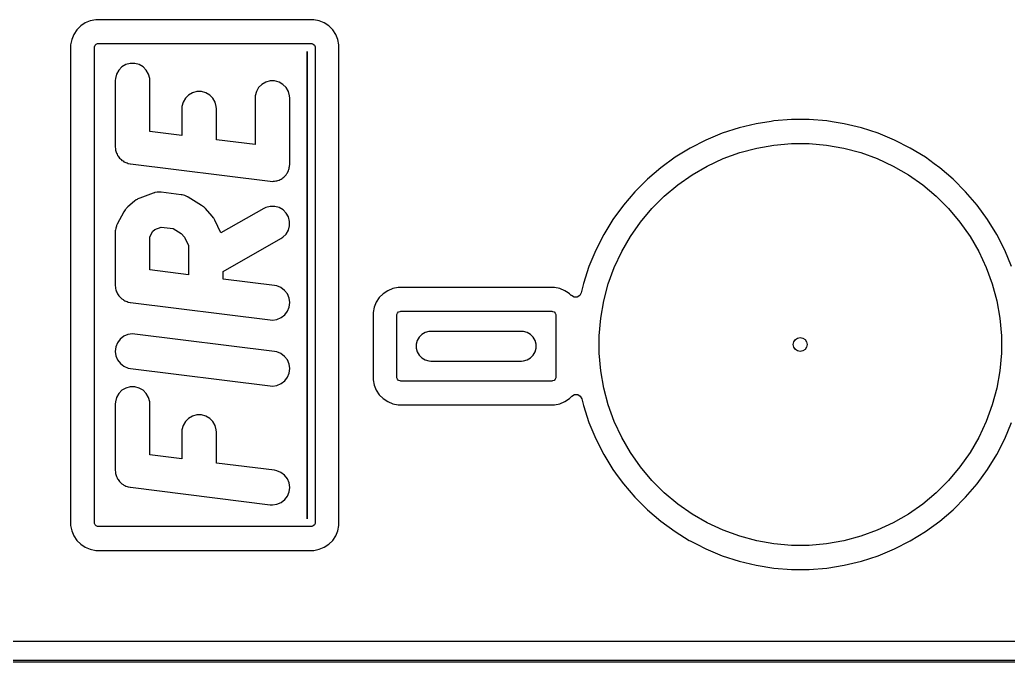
# Model space of a CAD drawing. Extents: x 2.78 to 5.89, y -4.63 to -2.07.
# Drawn here: x 3.481 to 4.463, y -4.629 to -3.99 of the extents above; entities that cross this region are included whole.
import ezdxf

# ---------------------------------------------------------------- set-up
doc = ezdxf.new("R2010")
doc.units = 0
doc.header["$MEASUREMENT"] = 0
doc.layers.add('BLACK', color=7, linetype='CONTINUOUS')

msp = doc.modelspace()

# ---------------------------------------------------------------- linework, layer by layer
at = {"layer": 'BLACK', "linetype": 'CONTINUOUS'}
for p, q in [((3.54163, -3.99634), (3.53779, -4.00018)), ((3.54615, -3.99332), (3.54163, -3.99634)), ((3.54163, -3.99634), (3.54163, -3.99634)), ((3.55117, -3.99124), (3.54615, -3.99332)), ((3.54615, -3.99332), (3.54615, -3.99332)), ((3.5565, -3.99018), (3.55117, -3.99124)), ((3.55117, -3.99124), (3.55117, -3.99124)), ((3.56193, -3.99018), (3.5565, -3.99018)), ((3.7733, -3.99018), (3.56193, -3.99018)), ((3.77862, -3.99124), (3.7733, -3.99018)), ((3.78364, -3.99332), (3.77862, -3.99124)), ((3.77862, -3.99124), (3.77862, -3.99124)), ((3.78816, -3.99634), (3.78364, -3.99332)), ((3.78364, -3.99332), (3.78364, -3.99332)), ((3.792, -4.00018), (3.78816, -3.99634)), ((3.78816, -3.99634), (3.78816, -3.99634)), ((3.53477, -4.0047), (3.53269, -4.00972)), ((3.53779, -4.00018), (3.53477, -4.0047)), ((3.53477, -4.0047), (3.53477, -4.0047)), ((3.53779, -4.00018), (3.53779, -4.00018)), ((3.79502, -4.0047), (3.792, -4.00018)), ((3.7971, -4.00972), (3.79502, -4.0047)), ((3.53269, -4.00972), (3.53163, -4.01505)), ((3.53163, -4.01505), (3.53163, -4.49292)), ((3.53269, -4.00972), (3.53269, -4.00972)), ((3.55527, -4.01776), (3.55535, -4.01699)), ((3.55535, -4.01699), (3.55594, -4.01558)), ((3.55594, -4.01558), (3.55702, -4.01449)), ((3.55702, -4.01449), (3.55844, -4.0139)), ((3.55844, -4.0139), (3.55921, -4.01383)), ((3.55921, -4.01383), (3.77058, -4.01383)), ((3.77058, -4.01383), (3.77135, -4.0139)), ((3.77135, -4.0139), (3.77277, -4.01449)), ((3.77277, -4.01449), (3.77385, -4.01558)), ((3.77385, -4.01558), (3.77444, -4.01699)), ((3.77444, -4.01699), (3.77452, -4.01776)), ((3.79816, -4.01505), (3.7971, -4.00972)), ((3.79816, -4.28128), (3.79816, -4.01505)), ((3.55527, -4.4902), (3.55527, -4.01776)), ((3.76654, -4.0217), (3.76654, -4.48627)), ((3.76664, -4.0217), (3.76654, -4.0217)), ((3.76664, -4.48627), (3.76664, -4.0217)), ((3.77452, -4.01776), (3.77452, -4.4902)), ((3.58653, -4.03482), (3.58263, -4.03707)), ((3.59087, -4.03366), (3.58653, -4.03482)), ((3.59537, -4.03366), (3.59087, -4.03366)), ((3.59971, -4.03482), (3.59537, -4.03366)), ((3.6036, -4.03707), (3.59971, -4.03482)), ((3.5772, -4.04414), (3.57604, -4.04848)), ((3.57945, -4.04025), (3.5772, -4.04414)), ((3.58263, -4.03707), (3.57945, -4.04025)), ((3.60678, -4.04025), (3.6036, -4.03707)), ((3.60903, -4.04414), (3.60678, -4.04025)), ((3.6102, -4.04848), (3.60903, -4.04414)), ((3.57604, -4.04848), (3.57589, -4.05073)), ((3.57589, -4.05073), (3.57589, -4.11635)), ((3.61034, -4.05073), (3.6102, -4.04848)), ((3.61034, -4.10114), (3.61034, -4.05073)), ((3.72161, -4.05444), (3.71843, -4.05762)), ((3.7255, -4.05219), (3.72161, -4.05444)), ((3.72985, -4.05103), (3.7255, -4.05219)), ((3.73434, -4.05103), (3.72985, -4.05103)), ((3.73869, -4.05219), (3.73434, -4.05103)), ((3.74258, -4.05444), (3.73869, -4.05219)), ((3.74576, -4.05762), (3.74258, -4.05444)), ((3.64881, -4.06502), (3.64563, -4.0682)), ((3.65271, -4.06278), (3.64881, -4.06502)), ((3.65705, -4.06161), (3.65271, -4.06278)), ((3.66155, -4.06161), (3.65705, -4.06161)), ((3.66589, -4.06278), (3.66155, -4.06161)), ((3.66978, -4.06502), (3.66589, -4.06278)), ((3.67296, -4.0682), (3.66978, -4.06502)), ((3.71502, -4.06586), (3.71487, -4.0681)), ((3.71618, -4.06151), (3.71502, -4.06586)), ((3.71843, -4.05762), (3.71618, -4.06151)), ((3.74801, -4.06151), (3.74576, -4.05762)), ((3.74917, -4.06586), (3.74801, -4.06151)), ((3.74932, -4.0681), (3.74917, -4.06586)), ((3.64338, -4.0721), (3.64222, -4.07644)), ((3.64563, -4.0682), (3.64338, -4.0721)), ((3.67521, -4.0721), (3.67296, -4.0682)), ((3.67637, -4.07644), (3.67521, -4.0721)), ((3.71487, -4.0681), (3.71487, -4.11421)), ((3.74932, -4.13372), (3.74932, -4.0681)), ((3.64222, -4.07644), (3.64207, -4.07869)), ((3.64207, -4.07869), (3.64207, -4.10511)), ((3.67652, -4.07869), (3.67637, -4.07644)), ((3.67652, -4.10942), (3.67652, -4.07869)), ((4.21296, -4.09352), (4.19587, -4.09763)), ((4.22757, -4.09121), (4.21296, -4.09352)), ((4.23032, -4.09078), (4.22757, -4.09121)), ((4.24784, -4.0894), (4.23032, -4.09078)), ((4.26541, -4.0894), (4.24784, -4.0894)), ((4.28293, -4.09078), (4.26541, -4.0894)), ((4.28843, -4.09165), (4.28293, -4.09078)), ((4.30029, -4.09352), (4.28843, -4.09165)), ((4.31738, -4.09763), (4.30029, -4.09352)), ((3.64207, -4.10511), (3.61034, -4.10114)), ((4.17916, -4.10306), (4.16293, -4.10978)), ((4.19587, -4.09763), (4.17916, -4.10306)), ((4.17916, -4.10306), (4.17916, -4.10306)), ((4.33409, -4.10306), (4.31738, -4.09763)), ((4.35033, -4.10978), (4.33409, -4.10306)), ((4.33409, -4.10306), (4.33409, -4.10306)), ((3.71487, -4.11421), (3.67652, -4.10942)), ((4.16293, -4.10978), (4.14727, -4.11776)), ((4.21334, -4.11778), (4.23052, -4.11475)), ((4.23052, -4.11475), (4.2479, -4.11323)), ((4.2479, -4.11323), (4.26535, -4.11323)), ((4.26535, -4.11323), (4.28273, -4.11475)), ((4.28273, -4.11475), (4.29992, -4.11778)), ((4.36599, -4.11776), (4.35033, -4.10978)), ((3.57589, -4.11635), (3.5759, -4.11643)), ((3.5759, -4.11643), (3.57589, -4.11646)), ((3.57589, -4.11646), (3.57591, -4.11656)), ((3.57591, -4.11656), (3.57604, -4.1186)), ((3.57604, -4.1186), (3.57635, -4.11974)), ((3.57635, -4.11974), (3.57651, -4.12092)), ((3.57651, -4.12092), (3.57693, -4.1219)), ((3.57693, -4.1219), (3.5772, -4.12294)), ((3.5772, -4.12294), (3.5778, -4.12397)), ((3.5778, -4.12397), (3.57826, -4.12506)), ((3.57826, -4.12506), (3.57892, -4.12591)), ((4.14727, -4.11776), (4.13228, -4.12694)), ((4.18009, -4.12826), (4.19649, -4.12229)), ((4.19649, -4.12229), (4.21334, -4.11778)), ((4.29992, -4.11778), (4.31677, -4.12229)), ((4.31677, -4.12229), (4.33316, -4.12826)), ((4.38097, -4.12694), (4.36599, -4.11776)), ((4.36599, -4.11776), (4.36599, -4.11776)), ((3.57892, -4.12591), (3.57945, -4.12683)), ((3.57945, -4.12683), (3.58029, -4.12767)), ((3.58029, -4.12767), (3.58102, -4.12861)), ((3.58102, -4.12861), (3.58187, -4.12926)), ((3.58187, -4.12926), (3.58263, -4.13001)), ((3.58263, -4.13001), (3.58366, -4.13061)), ((3.58366, -4.13061), (3.5846, -4.13132)), ((3.5846, -4.13132), (3.5856, -4.13173)), ((3.5856, -4.13173), (3.58653, -4.13226)), ((3.58653, -4.13226), (3.58767, -4.13257)), ((3.58767, -4.13257), (3.58877, -4.13302)), ((3.58877, -4.13302), (3.59078, -4.1334)), ((3.59078, -4.1334), (3.59087, -4.13343)), ((3.59087, -4.13343), (3.59091, -4.13343)), ((3.59091, -4.13343), (3.59098, -4.13344)), ((3.59098, -4.13344), (3.72996, -4.15081)), ((3.74917, -4.13597), (3.74932, -4.13372)), ((4.13228, -4.12694), (4.11807, -4.13727)), ((4.16428, -4.13564), (4.18009, -4.12826)), ((4.33316, -4.12826), (4.34898, -4.13564)), ((4.38973, -4.13331), (4.38097, -4.12694)), ((4.39519, -4.13727), (4.38973, -4.13331)), ((3.74435, -4.14582), (3.745, -4.14497)), ((3.745, -4.14497), (3.74576, -4.14421)), ((3.74576, -4.14421), (3.74635, -4.14318)), ((3.74635, -4.14318), (3.74707, -4.14224)), ((3.74707, -4.14224), (3.74747, -4.14124)), ((3.74747, -4.14124), (3.74801, -4.14031)), ((3.74801, -4.14031), (3.74831, -4.13917)), ((3.74831, -4.13917), (3.74876, -4.13807)), ((3.74876, -4.13807), (3.74889, -4.13701)), ((3.74889, -4.13701), (3.74917, -4.13597)), ((4.11806, -4.13727), (4.1047, -4.14869)), ((4.11807, -4.13727), (4.11806, -4.13727)), ((4.13488, -4.15437), (4.14917, -4.14436)), ((4.14917, -4.14436), (4.16428, -4.13564)), ((4.34898, -4.13564), (4.36409, -4.14436)), ((4.36409, -4.14436), (4.37838, -4.15437)), ((4.40855, -4.14869), (4.39519, -4.13727)), ((4.39519, -4.13727), (4.39519, -4.13727)), ((3.72996, -4.15081), (3.73221, -4.15095)), ((3.73221, -4.15095), (3.73327, -4.1508)), ((3.73327, -4.1508), (3.73434, -4.1508)), ((3.73434, -4.1508), (3.73549, -4.15049)), ((3.73549, -4.15049), (3.73666, -4.15033)), ((3.73666, -4.15033), (3.73765, -4.14991)), ((3.73765, -4.14991), (3.73869, -4.14963)), ((3.73869, -4.14963), (3.73971, -4.14904)), ((3.73971, -4.14904), (3.7408, -4.14858)), ((3.7408, -4.14858), (3.74165, -4.14792)), ((3.74165, -4.14792), (3.74258, -4.14739)), ((3.74258, -4.14739), (3.74342, -4.14655)), ((3.74342, -4.14655), (3.74435, -4.14582)), ((4.1047, -4.14869), (4.09228, -4.16111)), ((4.12151, -4.16558), (4.13488, -4.15437)), ((4.37838, -4.15437), (4.39175, -4.16558)), ((4.42098, -4.16111), (4.40855, -4.14869)), ((3.6136, -4.16256), (3.60037, -4.16747)), ((3.61475, -4.16222), (3.6136, -4.16256)), ((3.61502, -4.16211), (3.61475, -4.16222)), ((3.61524, -4.16208), (3.61502, -4.16211)), ((3.61576, -4.16192), (3.61524, -4.16208)), ((3.61762, -4.16175), (3.61576, -4.16192)), ((3.61948, -4.16149), (3.61762, -4.16175)), ((3.62002, -4.16152), (3.61948, -4.16149)), ((3.62024, -4.1615), (3.62002, -4.16152)), ((3.62054, -4.16155), (3.62024, -4.1615)), ((3.62173, -4.16162), (3.62054, -4.16155)), ((3.64158, -4.1641), (3.62173, -4.16162)), ((3.64204, -4.16419), (3.64158, -4.1641)), ((3.64224, -4.1642), (3.64204, -4.16419)), ((3.64252, -4.16428), (3.64224, -4.1642)), ((3.64379, -4.16453), (3.64252, -4.16428)), ((3.64514, -4.16508), (3.64379, -4.16453)), ((4.09228, -4.16111), (4.08086, -4.17448)), ((4.43239, -4.17448), (4.42098, -4.16111)), ((3.59507, -4.1706), (3.58846, -4.17634)), ((3.59687, -4.16924), (3.59507, -4.1706)), ((3.59763, -4.16888), (3.59687, -4.16924)), ((3.59831, -4.16839), (3.59763, -4.16888)), ((3.60037, -4.16747), (3.59831, -4.16839)), ((3.64654, -4.1655), (3.64514, -4.16508)), ((3.64768, -4.16611), (3.64654, -4.1655)), ((3.64796, -4.16622), (3.64768, -4.16611)), ((3.64811, -4.16634), (3.64796, -4.16622)), ((3.64853, -4.16656), (3.64811, -4.16634)), ((3.66176, -4.17478), (3.64853, -4.16656)), ((4.10917, -4.17792), (4.12151, -4.16558)), ((4.39175, -4.16558), (4.40408, -4.17792)), ((3.58457, -4.18119), (3.57795, -4.19349)), ((3.58576, -4.17928), (3.58457, -4.18119)), ((3.58636, -4.17865), (3.58576, -4.17928)), ((3.58685, -4.17792), (3.58636, -4.17865)), ((3.58846, -4.17634), (3.58685, -4.17792)), ((3.6636, -4.17609), (3.66176, -4.17478)), ((3.66373, -4.17623), (3.6636, -4.17609)), ((3.6639, -4.17634), (3.66373, -4.17623)), ((3.66551, -4.17792), (3.6639, -4.17634)), ((3.67213, -4.18531), (3.66551, -4.17792)), ((3.72358, -4.17781), (3.68088, -4.2021)), ((3.7256, -4.17682), (3.72358, -4.17781)), ((3.72995, -4.17569), (3.7256, -4.17682)), ((3.73445, -4.17571), (3.72995, -4.17569)), ((3.73879, -4.1769), (3.73445, -4.17571)), ((3.74267, -4.17918), (3.73879, -4.1769)), ((3.74582, -4.18238), (3.74267, -4.17918)), ((3.74805, -4.18628), (3.74582, -4.18238)), ((4.08086, -4.17448), (4.07053, -4.18869)), ((4.08086, -4.17448), (4.08086, -4.17448)), ((4.09796, -4.19129), (4.10917, -4.17792)), ((4.40408, -4.17792), (4.4153, -4.19129)), ((4.4324, -4.17448), (4.43239, -4.17448)), ((4.43239, -4.17448), (4.43239, -4.17448)), ((4.44272, -4.18869), (4.4324, -4.17448)), ((3.57795, -4.19349), (3.57734, -4.19482)), ((3.67352, -4.18708), (3.67213, -4.18531)), ((3.67362, -4.18728), (3.67352, -4.18708)), ((3.67376, -4.18745), (3.67362, -4.18728)), ((3.67486, -4.18942), (3.67376, -4.18745)), ((3.68088, -4.2021), (3.67486, -4.18942)), ((3.74919, -4.19064), (3.74805, -4.18628)), ((3.74916, -4.19513), (3.74919, -4.19064)), ((4.07053, -4.18869), (4.06135, -4.20368)), ((4.08795, -4.20558), (4.09796, -4.19129)), ((4.4153, -4.19129), (4.42531, -4.20558)), ((4.4519, -4.20368), (4.44272, -4.18869)), ((3.57599, -4.20019), (3.57589, -4.20165)), ((3.57589, -4.20165), (3.57589, -4.25414)), ((3.57602, -4.19976), (3.57598, -4.19991)), ((3.57598, -4.19991), (3.57599, -4.20019)), ((3.57604, -4.1994), (3.57602, -4.19976)), ((3.57656, -4.19748), (3.57604, -4.1994)), ((3.57702, -4.19554), (3.57656, -4.19748)), ((3.57716, -4.19521), (3.57702, -4.19554)), ((3.5772, -4.19506), (3.57716, -4.19521)), ((3.57734, -4.19482), (3.5772, -4.19506)), ((3.61034, -4.20599), (3.6134, -4.2003)), ((3.6134, -4.2003), (3.61527, -4.19868)), ((3.61527, -4.19868), (3.62163, -4.19633)), ((3.62163, -4.19633), (3.63356, -4.19782)), ((3.63356, -4.19782), (3.6415, -4.20274)), ((3.6415, -4.20274), (3.6448, -4.20643)), ((3.74249, -4.20651), (3.74569, -4.20335)), ((3.74569, -4.20335), (3.74797, -4.19947)), ((3.74797, -4.19947), (3.74916, -4.19513)), ((4.06135, -4.20368), (4.05337, -4.21934)), ((4.45988, -4.21934), (4.4519, -4.20368)), ((3.61034, -4.23894), (3.61034, -4.20599)), ((3.6448, -4.20643), (3.64869, -4.21463)), ((3.68314, -4.24045), (3.74061, -4.20775)), ((3.74061, -4.20775), (3.74249, -4.20651)), ((4.07923, -4.22069), (4.08795, -4.20558)), ((4.42531, -4.20558), (4.43403, -4.22069)), ((3.64869, -4.21463), (3.64869, -4.24373)), ((4.05337, -4.21934), (4.04665, -4.23557)), ((4.07185, -4.2365), (4.07923, -4.22069)), ((4.43403, -4.22069), (4.4414, -4.2365)), ((4.46661, -4.23557), (4.45988, -4.21934)), ((3.64869, -4.24373), (3.61034, -4.23894)), ((3.68314, -4.24804), (3.68314, -4.24045)), ((4.04665, -4.23557), (4.04122, -4.25229)), ((4.04665, -4.23557), (4.04665, -4.23557)), ((4.06588, -4.2529), (4.07185, -4.2365)), ((4.4414, -4.2365), (4.44737, -4.2529)), ((3.73423, -4.25443), (3.68314, -4.24804)), ((4.04122, -4.25229), (4.03898, -4.26159)), ((4.06137, -4.26975), (4.06588, -4.2529)), ((4.44737, -4.2529), (4.45189, -4.26975)), ((3.57589, -4.25414), (3.5759, -4.25422)), ((3.5759, -4.25422), (3.57589, -4.25426)), ((3.57589, -4.25426), (3.57591, -4.25435)), ((3.57591, -4.25435), (3.57604, -4.25639)), ((3.57604, -4.25639), (3.57635, -4.25754)), ((3.57635, -4.25754), (3.57651, -4.25871)), ((3.57651, -4.25871), (3.57693, -4.2597)), ((3.57693, -4.2597), (3.5772, -4.26074)), ((3.5772, -4.26074), (3.5778, -4.26176)), ((3.5778, -4.26176), (3.57826, -4.26285)), ((3.73644, -4.25485), (3.73423, -4.25443)), ((3.74061, -4.25654), (3.73644, -4.25485)), ((3.74419, -4.25926), (3.74061, -4.25654)), ((3.74695, -4.26281), (3.74419, -4.25926)), ((3.7487, -4.26695), (3.74695, -4.26281)), ((3.84212, -4.26258), (3.83828, -4.26642)), ((3.84664, -4.25956), (3.84212, -4.26258)), ((3.84212, -4.26258), (3.84212, -4.26258)), ((3.85166, -4.25748), (3.84664, -4.25956)), ((3.84664, -4.25956), (3.84664, -4.25956)), ((3.85699, -4.25642), (3.85166, -4.25748)), ((3.85166, -4.25748), (3.85166, -4.25748)), ((3.86242, -4.25642), (3.85699, -4.25642)), ((4.01247, -4.25642), (3.86242, -4.25642)), ((4.0178, -4.25748), (4.01247, -4.25642)), ((4.02282, -4.25956), (4.0178, -4.25748)), ((4.0178, -4.25748), (4.0178, -4.25748)), ((4.02586, -4.26159), (4.02282, -4.25956)), ((4.02282, -4.25956), (4.02282, -4.25956)), ((4.02734, -4.26258), (4.02586, -4.26159)), ((4.02913, -4.26437), (4.02734, -4.26258)), ((4.02734, -4.26258), (4.02734, -4.26258)), ((4.03898, -4.26159), (4.03753, -4.26426)), ((3.57826, -4.26285), (3.57892, -4.2637)), ((3.57892, -4.2637), (3.57945, -4.26463)), ((3.57945, -4.26463), (3.58029, -4.26547)), ((3.58029, -4.26547), (3.58102, -4.2664)), ((3.58102, -4.2664), (3.58187, -4.26705)), ((3.58187, -4.26705), (3.58263, -4.26781)), ((3.58263, -4.26781), (3.58366, -4.2684)), ((3.58366, -4.2684), (3.5846, -4.26912)), ((3.5846, -4.26912), (3.5856, -4.26952)), ((3.5856, -4.26952), (3.58653, -4.27006)), ((3.58653, -4.27006), (3.58767, -4.27036)), ((3.58767, -4.27036), (3.58877, -4.27081)), ((3.58877, -4.27081), (3.59078, -4.2712)), ((3.59078, -4.2712), (3.59087, -4.27122)), ((3.59087, -4.27122), (3.59091, -4.27122)), ((3.59091, -4.27122), (3.59098, -4.27124)), ((3.59098, -4.27124), (3.72996, -4.28861)), ((3.74932, -4.2714), (3.7487, -4.26695)), ((3.74876, -4.27587), (3.74932, -4.2714)), ((3.83526, -4.27093), (3.83318, -4.27595)), ((3.83828, -4.26642), (3.83526, -4.27093)), ((3.83526, -4.27093), (3.83526, -4.27093)), ((3.83828, -4.26642), (3.83828, -4.26642)), ((4.02924, -4.26448), (4.02913, -4.26437)), ((4.03191, -4.26593), (4.02924, -4.26448)), ((4.03494, -4.26585), (4.03191, -4.26593)), ((4.03753, -4.26426), (4.03494, -4.26585)), ((4.05834, -4.28693), (4.06137, -4.26975)), ((4.45189, -4.26975), (4.45492, -4.28693)), ((3.74435, -4.28362), (3.74707, -4.28003)), ((3.74707, -4.28003), (3.74876, -4.27587)), ((3.79816, -4.49292), (3.79816, -4.28128)), ((3.83318, -4.27595), (3.83212, -4.28128)), ((3.83212, -4.28128), (3.83212, -4.34817)), ((3.83318, -4.27595), (3.83318, -4.27595)), ((3.85584, -4.28323), (3.85643, -4.28181)), ((3.85643, -4.28181), (3.85752, -4.28072)), ((3.85752, -4.28072), (3.85894, -4.28014)), ((3.85894, -4.28014), (3.8597, -4.28006)), ((3.8597, -4.28006), (4.00976, -4.28006)), ((4.00976, -4.28006), (4.01052, -4.28014)), ((4.01052, -4.28014), (4.01194, -4.28072)), ((4.01194, -4.28072), (4.01303, -4.28181)), ((4.01303, -4.28181), (4.01362, -4.28323)), ((3.72996, -4.28861), (3.73221, -4.28874)), ((3.73221, -4.28874), (3.73666, -4.28812)), ((3.73666, -4.28812), (3.7408, -4.28638)), ((3.7408, -4.28638), (3.74435, -4.28362)), ((3.85577, -4.284), (3.85584, -4.28323)), ((3.85577, -4.34546), (3.85577, -4.284)), ((4.01362, -4.28323), (4.01369, -4.284)), ((4.01369, -4.284), (4.01369, -4.34546)), ((4.05682, -4.30431), (4.05834, -4.28693)), ((4.45492, -4.28693), (4.45644, -4.30431)), ((3.88396, -4.30111), (3.88062, -4.30304)), ((3.88768, -4.30011), (3.88396, -4.30111)), ((3.88961, -4.29998), (3.88768, -4.30011)), ((3.9796, -4.29998), (3.88961, -4.29998)), ((3.98152, -4.30011), (3.9796, -4.29998)), ((3.98525, -4.30111), (3.98152, -4.30011)), ((3.98858, -4.30304), (3.98525, -4.30111)), ((3.57815, -4.31125), (3.57645, -4.31541)), ((3.58086, -4.30766), (3.57815, -4.31125)), ((3.58441, -4.3049), (3.58086, -4.30766)), ((3.58855, -4.30315), (3.58441, -4.3049)), ((3.59301, -4.30254), (3.58855, -4.30315)), ((3.59525, -4.30267), (3.59301, -4.30254)), ((3.73423, -4.32004), (3.59525, -4.30267)), ((3.87597, -4.3091), (3.87497, -4.31282)), ((3.8779, -4.30576), (3.87597, -4.3091)), ((3.88062, -4.30304), (3.8779, -4.30576)), ((3.99131, -4.30576), (3.98858, -4.30304)), ((3.99324, -4.3091), (3.99131, -4.30576)), ((3.99423, -4.31282), (3.99324, -4.3091)), ((4.05682, -4.32176), (4.05682, -4.30431)), ((4.45644, -4.30431), (4.45644, -4.32176)), ((3.57645, -4.31541), (3.57589, -4.31987)), ((3.57589, -4.31987), (3.57651, -4.32433)), ((3.73644, -4.32047), (3.73423, -4.32004)), ((3.74061, -4.32216), (3.73644, -4.32047)), ((3.87497, -4.31282), (3.87497, -4.31668)), ((3.87497, -4.31668), (3.87597, -4.3204)), ((3.87597, -4.3204), (3.8779, -4.32374)), ((3.99131, -4.32374), (3.99324, -4.3204)), ((3.99324, -4.3204), (3.99423, -4.31668)), ((3.99423, -4.31668), (3.99423, -4.31282)), ((4.05834, -4.33914), (4.05682, -4.32176)), ((4.45644, -4.32176), (4.45492, -4.33914)), ((3.57651, -4.32433), (3.57826, -4.32847)), ((3.57826, -4.32847), (3.58102, -4.33202)), ((3.74419, -4.32487), (3.74061, -4.32216)), ((3.74695, -4.32842), (3.74419, -4.32487)), ((3.7487, -4.33257), (3.74695, -4.32842)), ((3.8779, -4.32374), (3.88062, -4.32646)), ((3.88062, -4.32646), (3.88396, -4.32839)), ((3.88396, -4.32839), (3.88768, -4.32939)), ((3.88768, -4.32939), (3.88961, -4.32951)), ((3.88961, -4.32951), (3.9796, -4.32951)), ((3.9796, -4.32951), (3.98152, -4.32939)), ((3.98152, -4.32939), (3.98525, -4.32839)), ((3.98525, -4.32839), (3.98858, -4.32646)), ((3.98858, -4.32646), (3.99131, -4.32374)), ((3.58102, -4.33202), (3.5846, -4.33473)), ((3.5846, -4.33473), (3.58877, -4.33643)), ((3.58877, -4.33643), (3.59098, -4.33685)), ((3.59098, -4.33685), (3.72996, -4.35422)), ((3.74932, -4.33702), (3.7487, -4.33257)), ((3.74876, -4.34148), (3.74932, -4.33702)), ((4.06137, -4.35633), (4.05834, -4.33914)), ((4.45492, -4.33914), (4.45189, -4.35633)), ((3.7408, -4.35199), (3.74435, -4.34923)), ((3.74435, -4.34923), (3.74707, -4.34565)), ((3.74707, -4.34565), (3.74876, -4.34148)), ((3.83212, -4.34817), (3.83318, -4.3535)), ((3.85584, -4.34623), (3.85577, -4.34546)), ((3.85643, -4.34765), (3.85584, -4.34623)), ((3.85752, -4.34873), (3.85643, -4.34765)), ((3.85894, -4.34932), (3.85752, -4.34873)), ((3.8597, -4.3494), (3.85894, -4.34932)), ((4.00976, -4.3494), (3.8597, -4.3494)), ((4.01052, -4.34932), (4.00976, -4.3494)), ((4.01194, -4.34873), (4.01052, -4.34932)), ((4.01303, -4.34765), (4.01194, -4.34873)), ((4.01362, -4.34623), (4.01303, -4.34765)), ((4.01369, -4.34546), (4.01362, -4.34623)), ((3.58263, -4.35859), (3.57945, -4.36177)), ((3.58653, -4.35634), (3.58263, -4.35859)), ((3.59087, -4.35518), (3.58653, -4.35634)), ((3.59537, -4.35518), (3.59087, -4.35518)), ((3.59971, -4.35634), (3.59537, -4.35518)), ((3.6036, -4.35859), (3.59971, -4.35634)), ((3.60678, -4.36177), (3.6036, -4.35859)), ((3.72996, -4.35422), (3.73221, -4.35436)), ((3.73221, -4.35436), (3.73666, -4.35374)), ((3.73666, -4.35374), (3.7408, -4.35199)), ((3.83318, -4.3535), (3.83318, -4.3535)), ((3.83318, -4.3535), (3.83526, -4.35852)), ((3.83526, -4.35852), (3.83526, -4.35852)), ((3.83526, -4.35852), (3.83828, -4.36304)), ((4.06588, -4.37318), (4.06137, -4.35633)), ((4.45189, -4.35633), (4.44737, -4.37318)), ((3.57604, -4.37001), (3.57589, -4.37225)), ((3.5772, -4.36566), (3.57604, -4.37001)), ((3.57945, -4.36177), (3.5772, -4.36566)), ((3.60903, -4.36566), (3.60678, -4.36177)), ((3.6102, -4.37001), (3.60903, -4.36566)), ((3.61034, -4.37225), (3.6102, -4.37001)), ((3.83828, -4.36304), (3.83828, -4.36304)), ((3.83828, -4.36304), (3.84212, -4.36688)), ((3.84212, -4.36688), (3.84212, -4.36688)), ((3.84212, -4.36688), (3.84664, -4.3699)), ((3.84664, -4.3699), (3.84664, -4.3699)), ((3.84664, -4.3699), (3.84664, -4.3699)), ((3.84664, -4.3699), (3.85166, -4.37198)), ((4.0178, -4.37198), (4.02282, -4.3699)), ((4.02282, -4.3699), (4.02734, -4.36688)), ((4.02734, -4.36688), (4.02978, -4.36443)), ((4.02978, -4.36443), (4.03241, -4.36291)), ((4.03241, -4.36291), (4.03545, -4.36291)), ((4.03545, -4.36291), (4.03808, -4.36443)), ((4.03808, -4.36443), (4.0396, -4.36706)), ((4.0396, -4.36706), (4.03964, -4.36721)), ((4.03964, -4.36721), (4.04122, -4.37379)), ((3.57589, -4.37225), (3.57589, -4.43787)), ((3.61034, -4.42267), (3.61034, -4.37225)), ((3.85166, -4.37198), (3.85699, -4.37304)), ((3.85699, -4.37304), (4.01247, -4.37304)), ((4.01247, -4.37304), (4.0178, -4.37198)), ((4.04122, -4.37379), (4.04665, -4.3905)), ((4.07185, -4.38957), (4.06588, -4.37318)), ((4.44737, -4.37318), (4.4414, -4.38957)), ((3.64563, -4.38973), (3.64338, -4.39362)), ((3.64881, -4.38655), (3.64563, -4.38973)), ((3.65271, -4.3843), (3.64881, -4.38655)), ((3.65705, -4.38314), (3.65271, -4.3843)), ((3.66155, -4.38314), (3.65705, -4.38314)), ((3.66589, -4.3843), (3.66155, -4.38314)), ((3.66978, -4.38655), (3.66589, -4.3843)), ((3.67296, -4.38973), (3.66978, -4.38655)), ((3.67521, -4.39362), (3.67296, -4.38973)), ((4.04665, -4.3905), (4.04665, -4.3905)), ((4.04665, -4.3905), (4.05337, -4.40674)), ((4.07923, -4.40539), (4.07185, -4.38957)), ((4.4414, -4.38957), (4.43403, -4.40539)), ((4.45988, -4.40674), (4.46661, -4.3905)), ((3.64222, -4.39796), (3.64207, -4.40021)), ((3.64207, -4.40021), (3.64207, -4.42663)), ((3.64338, -4.39362), (3.64222, -4.39796)), ((3.67637, -4.39796), (3.67521, -4.39362)), ((3.67652, -4.40021), (3.67637, -4.39796)), ((3.67652, -4.43094), (3.67652, -4.40021)), ((4.05337, -4.40674), (4.06135, -4.4224)), ((4.08795, -4.4205), (4.07923, -4.40539)), ((4.43403, -4.40539), (4.42531, -4.4205)), ((4.4519, -4.4224), (4.45988, -4.40674)), ((3.64207, -4.42663), (3.61034, -4.42267)), ((4.06135, -4.4224), (4.06135, -4.4224)), ((4.06135, -4.4224), (4.07053, -4.43738)), ((4.09796, -4.43479), (4.08795, -4.4205)), ((4.42531, -4.4205), (4.4153, -4.43479)), ((4.44272, -4.43738), (4.4519, -4.4224)), ((3.57589, -4.43787), (3.5759, -4.43795)), ((3.5759, -4.43795), (3.57589, -4.43798)), ((3.57589, -4.43798), (3.57591, -4.43808)), ((3.57591, -4.43808), (3.57604, -4.44012)), ((3.73423, -4.43815), (3.67652, -4.43094)), ((3.73644, -4.43858), (3.73423, -4.43815)), ((3.74061, -4.44027), (3.73644, -4.43858)), ((4.07053, -4.43738), (4.07584, -4.44469)), ((4.10917, -4.44816), (4.09796, -4.43479)), ((4.4153, -4.43479), (4.40408, -4.44816)), ((4.43239, -4.4516), (4.44272, -4.43738)), ((3.57604, -4.44012), (3.57635, -4.44126)), ((3.57635, -4.44126), (3.57651, -4.44244)), ((3.57651, -4.44244), (3.57693, -4.44343)), ((3.57693, -4.44343), (3.5772, -4.44446)), ((3.5772, -4.44446), (3.5778, -4.44549)), ((3.5778, -4.44549), (3.57826, -4.44658)), ((3.57826, -4.44658), (3.57892, -4.44743)), ((3.57892, -4.44743), (3.57945, -4.44836)), ((3.57945, -4.44836), (3.58029, -4.4492)), ((3.58029, -4.4492), (3.58102, -4.45013)), ((3.74419, -4.44298), (3.74061, -4.44027)), ((3.74695, -4.44653), (3.74419, -4.44298)), ((3.7487, -4.45068), (3.74695, -4.44653)), ((4.07584, -4.44469), (4.08086, -4.4516)), ((4.12151, -4.46049), (4.10917, -4.44816)), ((4.40408, -4.44816), (4.39175, -4.46049)), ((3.58102, -4.45013), (3.58187, -4.45078)), ((3.58187, -4.45078), (3.58263, -4.45154)), ((3.58263, -4.45154), (3.58366, -4.45213)), ((3.58366, -4.45213), (3.5846, -4.45284)), ((3.5846, -4.45284), (3.5856, -4.45325)), ((3.5856, -4.45325), (3.58653, -4.45378)), ((3.58653, -4.45378), (3.58767, -4.45409)), ((3.58767, -4.45409), (3.58877, -4.45454)), ((3.58877, -4.45454), (3.59078, -4.45492)), ((3.59078, -4.45492), (3.59087, -4.45495)), ((3.59087, -4.45495), (3.59091, -4.45495)), ((3.59091, -4.45495), (3.59098, -4.45496)), ((3.59098, -4.45496), (3.72996, -4.47234)), ((3.74932, -4.45513), (3.7487, -4.45068)), ((3.74876, -4.45959), (3.74932, -4.45513)), ((4.08086, -4.4516), (4.08086, -4.4516)), ((4.08086, -4.4516), (4.09228, -4.46496)), ((4.42098, -4.46496), (4.43239, -4.4516)), ((3.7408, -4.4701), (3.74435, -4.46734)), ((3.74435, -4.46734), (3.74707, -4.46376)), ((3.74707, -4.46376), (3.74876, -4.45959)), ((4.09228, -4.46496), (4.1047, -4.47739)), ((4.13488, -4.47171), (4.12151, -4.46049)), ((4.39175, -4.46049), (4.37838, -4.47171)), ((4.40855, -4.47739), (4.42098, -4.46496)), ((3.72996, -4.47234), (3.73221, -4.47247)), ((3.73221, -4.47247), (3.73666, -4.47185)), ((3.73666, -4.47185), (3.7408, -4.4701)), ((4.1047, -4.47739), (4.11806, -4.4888)), ((4.14917, -4.48172), (4.13488, -4.47171)), ((4.37838, -4.47171), (4.36409, -4.48172)), ((4.39519, -4.4888), (4.40855, -4.47739)), ((3.76654, -4.48627), (3.76664, -4.48627)), ((4.16428, -4.49044), (4.14917, -4.48172)), ((4.36409, -4.48172), (4.34898, -4.49044)), ((3.53163, -4.49292), (3.53269, -4.49825)), ((3.53269, -4.49825), (3.53269, -4.49825)), ((3.53269, -4.49825), (3.53477, -4.50327)), ((3.55535, -4.49097), (3.55527, -4.4902)), ((3.55594, -4.49239), (3.55535, -4.49097)), ((3.55702, -4.49348), (3.55594, -4.49239)), ((3.55844, -4.49406), (3.55702, -4.49348)), ((3.55921, -4.49414), (3.55844, -4.49406)), ((3.77058, -4.49414), (3.55921, -4.49414)), ((3.77135, -4.49406), (3.77058, -4.49414)), ((3.77277, -4.49348), (3.77135, -4.49406)), ((3.77385, -4.49239), (3.77277, -4.49348)), ((3.77444, -4.49097), (3.77385, -4.49239)), ((3.77452, -4.4902), (3.77444, -4.49097)), ((3.79502, -4.50327), (3.7971, -4.49825)), ((3.7971, -4.49825), (3.79816, -4.49292)), ((4.11806, -4.4888), (4.11807, -4.4888)), ((4.11807, -4.4888), (4.11807, -4.4888)), ((4.11807, -4.4888), (4.13228, -4.49913)), ((4.18009, -4.49781), (4.16428, -4.49044)), ((4.19649, -4.50378), (4.18009, -4.49781)), ((4.33316, -4.49781), (4.31677, -4.50378)), ((4.34898, -4.49044), (4.33316, -4.49781)), ((4.38097, -4.49913), (4.39519, -4.4888)), ((3.53477, -4.50327), (3.53477, -4.50327)), ((3.53477, -4.50327), (3.53779, -4.50778)), ((3.53779, -4.50778), (3.53779, -4.50778)), ((3.53779, -4.50778), (3.54163, -4.51163)), ((3.78816, -4.51163), (3.792, -4.50778)), ((3.792, -4.50778), (3.79502, -4.50327)), ((4.13228, -4.49913), (4.1464, -4.50778)), ((4.1464, -4.50778), (4.14727, -4.50832)), ((4.14727, -4.50832), (4.15376, -4.51163)), ((4.21334, -4.5083), (4.19649, -4.50378)), ((4.23052, -4.51133), (4.21334, -4.5083)), ((4.29992, -4.5083), (4.28273, -4.51133)), ((4.31677, -4.50378), (4.29992, -4.5083)), ((4.35033, -4.51629), (4.36599, -4.50832)), ((4.36599, -4.50832), (4.38097, -4.49913)), ((3.54163, -4.51163), (3.54163, -4.51163)), ((3.54163, -4.51163), (3.54615, -4.51464)), ((3.54615, -4.51464), (3.54615, -4.51464)), ((3.54615, -4.51464), (3.54615, -4.51464)), ((3.54615, -4.51464), (3.55117, -4.51672)), ((3.55117, -4.51672), (3.5565, -4.51778)), ((3.5565, -4.51778), (3.7733, -4.51778)), ((3.7733, -4.51778), (3.77862, -4.51672)), ((3.77862, -4.51672), (3.78364, -4.51464)), ((3.78364, -4.51464), (3.78816, -4.51163)), ((4.15376, -4.51163), (4.16293, -4.51629)), ((4.16293, -4.51629), (4.17916, -4.52302)), ((4.2479, -4.51285), (4.23052, -4.51133)), ((4.26535, -4.51285), (4.2479, -4.51285)), ((4.28273, -4.51133), (4.26535, -4.51285)), ((4.33409, -4.52302), (4.35033, -4.51629)), ((4.17916, -4.52302), (4.19588, -4.52845)), ((4.31738, -4.52845), (4.33409, -4.52302)), ((4.19588, -4.52845), (4.21296, -4.53255)), ((4.21296, -4.53255), (4.23032, -4.5353)), ((4.23032, -4.5353), (4.24784, -4.53668)), ((4.24784, -4.53668), (4.24784, -4.53668)), ((4.24784, -4.53668), (4.26541, -4.53668)), ((4.26541, -4.53668), (4.28293, -4.5353)), ((4.26541, -4.53668), (4.26541, -4.53668)), ((4.28293, -4.5353), (4.30029, -4.53255)), ((4.30029, -4.53255), (4.31738, -4.52845)), ((5.82784, -4.60829), (2.84053, -4.60829)), ((5.8893, -4.62898), (2.77907, -4.62898)), ((2.78005, -4.62701), (5.88832, -4.62701))]:
    msp.add_line(p, q, dxfattribs=at)
at = {"layer": 'BLACK'}
msp.add_circle((4.25663, -4.31304), 0.00689, dxfattribs=at)
msp.add_circle((4.25663, -4.31304), 0.00689, dxfattribs=at)
at = {"layer": 'WHITE'}
msp.add_circle((4.25663, -4.31304), 0.00689, dxfattribs=at)

doc.saveas('drawing.dxf')
